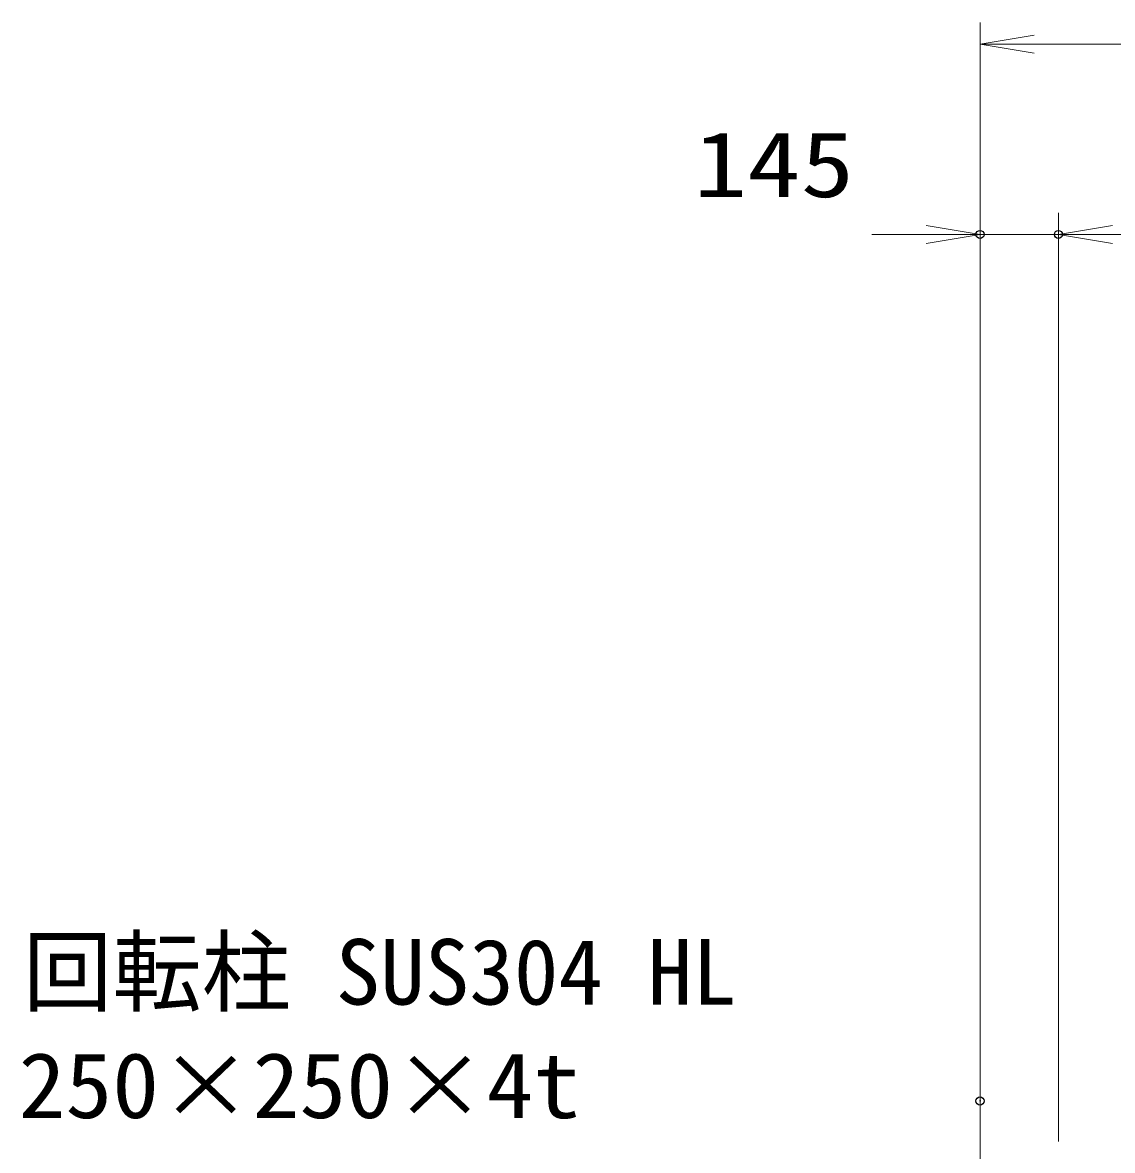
# Model space of a CAD drawing. Units: millimetres, scale not verified. Extents: x -11880 to 11880, y -8400 to 8400.
# Drawn here: x -7074 to -5057, y 651 to 2738 of the extents above; entities that cross this region are included whole.
import ezdxf
from ezdxf.enums import TextEntityAlignment as Align

# ---------------------------------------------------------------- set-up
doc = ezdxf.new("R2010")
doc.units = ezdxf.units.MM
doc.header["$LTSCALE"] = 30
doc.header["$PDMODE"] = 32
doc.header["$PDSIZE"] = 15
doc.linetypes.add('USER2', pattern=[18, 12, -1.5, 3, -1.5])
for name, color, linetype, lineweight in [('0-1_外形線', 7, 'Continuous', 35), ('0-2_0', 7, 'Continuous', 18), ('0-3_寸法線', 4, 'Continuous', 18), ('0-5_細線', 2, 'Continuous', 35), ('0-7_軸線', 200, 'USER2', 15)]:
    doc.layers.add(name, color=color, linetype=linetype, lineweight=lineweight)
doc.layers.add('0-4_Defpoints', color=7, linetype='Continuous')
doc.styles.add('ＭＳ ゴシック', font='')
doc.styles.get('ＭＳ ゴシック').set_extended_font_data('MS Gothic')

# ---------------------------------------------------------------- blocks, each defined once
blk = doc.blocks.new('_Open')
at = {"layer": '0-2_0', "color": 4}
blk.add_line((-30, 5), (0, 0), dxfattribs=at)
blk.add_lwpolyline([(-30, -5), (0, 0), (-30, 0)], dxfattribs=at)
blk = doc.blocks.new('S50')
at = {"layer": '0-3_寸法線'}
for points in [[(2091453.7, 87062666.9), (2132431.3, 87062666.9), (2141450.9, 87042735.6), (2142687.7, 87040002.4)], [(2140995.3, 87042529.5), (2142687.7, 87040002.4), (2141906.4, 87042941.7)]]:
    blk.add_lwpolyline(points, dxfattribs=at)
at = {"layer": '0-3_寸法線', "color": 254, "style": 'ＭＳ ゴシック'}
blk.add_text('回転柱 SUS304 HL', height=3637, dxfattribs=at).set_placement((2091262.7, 87070367.4), align=Align.BOTTOM_LEFT)
at = {"layer": '0-3_寸法線', "color": 254, "style": 'ＭＳ ゴシック', "width": 1.05}
blk.add_text('250×250×4t', height=3637, dxfattribs=at).set_placement((2091021.7, 87064067.4), align=Align.BOTTOM_LEFT)
blk = doc.blocks.new('A$C2B4C19C9')
at = {"layer": '0-1_外形線'}
for p, q in [((-3750, 45000), (3750, 45000)), ((-4950, 42000), (-4170, 42000)), ((-4950, 38400), (-4950, 42000)), ((-4170, 42000), (-4170, 38400)), ((-3750, 41700), (-4170, 41700)), ((-4170, 38400), (-4950, 38400)), ((-4170, 38700), (-3750, 38700)), ((-3750, 9600), (-5700, 9600)), ((-6000, 9300), (-6000, 7350)), ((-5700, 7050), (-3750, 7050)), ((3750, 750), (-3750, 750)), ((-2097, 570), (-2097, 750)), ((2097, 570), (2097, 750))]:
    blk.add_line(p, q, dxfattribs=at)
for points in [[(-3750, 45000), (3750, 45000), (3750, 750), (-3750, 750)], [(-3750, 570), (3750, 570), (3750, 0), (-3750, 0)]]:
    blk.add_lwpolyline(points, close=True, dxfattribs=at)
for centre, start, end in [((-5700, 9300), 90, 180), ((-5700, 7350), 180, 270)]:
    blk.add_arc(centre, 300, start, end, dxfattribs=at)
at = {"layer": '0-5_細線'}
for p, q in [((3750, 38310), (-3750, 38310)), ((3750, 37950), (-3750, 37950))]:
    blk.add_line(p, q, dxfattribs=at)
blk.add_circle((-5250, 8700), 240, dxfattribs=at)
at = {"layer": '0-7_軸線'}
blk.add_line((0, 48459), (0, -27639), dxfattribs=at)

msp = doc.modelspace()

# ---------------------------------------------------------------- linework, layer by layer
at = {"layer": '0-3_寸法線'}
for p, q in [((-5301.96, 782.33), (-5301.96, 2737.61)), ((-5301.96, 2697.61), (5003.04, 2697.61)), ((-5301.96, 782.33), (-5301.96, 2385.59)), ((-5156.96, 667.03), (-5156.96, 2385.59)), ((-5156.96, 667.03), (-5156.96, 2385.59)), ((-5401.96, 2345.59), (-5501.96, 2345.59)), ((-5156.96, 2345.59), (-5301.96, 2345.59)), ((-156.96, 2345.59), (-5156.96, 2345.59))]:
    msp.add_line(p, q, dxfattribs=at)
at = {"layer": '0-4_Defpoints'}
for p in [(-5301.96, 2345.59), (-5156.96, 2345.59), (-5301.96, 742.33)]:
    msp.add_point(p, dxfattribs=at)
at = {"layer": '0-7_軸線'}
msp.add_line((-5301.96, 781.6), (-5301.96, -1752.44), dxfattribs=at)

# ---------------------------------------------------------------- block references
at = {"layer": '0-1_外形線', "xscale": -0.03333333, "yscale": 0.03333333}
msp.add_blockref('A$C2B4C19C9', (-5301.96, -872.97), dxfattribs=at)
at = {"layer": '0-3_寸法線', "xscale": 3.333333, "yscale": 3.333333, "rotation": 180}
for p in [(-5301.96, 2697.61), (-5156.96, 2345.59), (-5156.96, 2345.59)]:
    msp.add_blockref('_Open', p, dxfattribs=at)
at = {"layer": '0-3_寸法線'}
for name, p, xscale, yscale in [('_Open', (-5301.96, 2345.59), 3.333333, 3.333333), ('S50', (-76781.76, -2901460.98), 0.03333333, 0.03333333)]:
    msp.add_blockref(name, p, dxfattribs=dict(at, xscale=xscale, yscale=yscale))

# ---------------------------------------------------------------- texts
at = {"layer": '0-3_寸法線', "color": 254, "style": 'ＭＳ ゴシック', "width": 1.2}
msp.add_text('145', height=121.2, dxfattribs=at).set_placement((-5831.64, 2378.28), align=Align.BOTTOM_LEFT)

doc.saveas('drawing.dxf')
